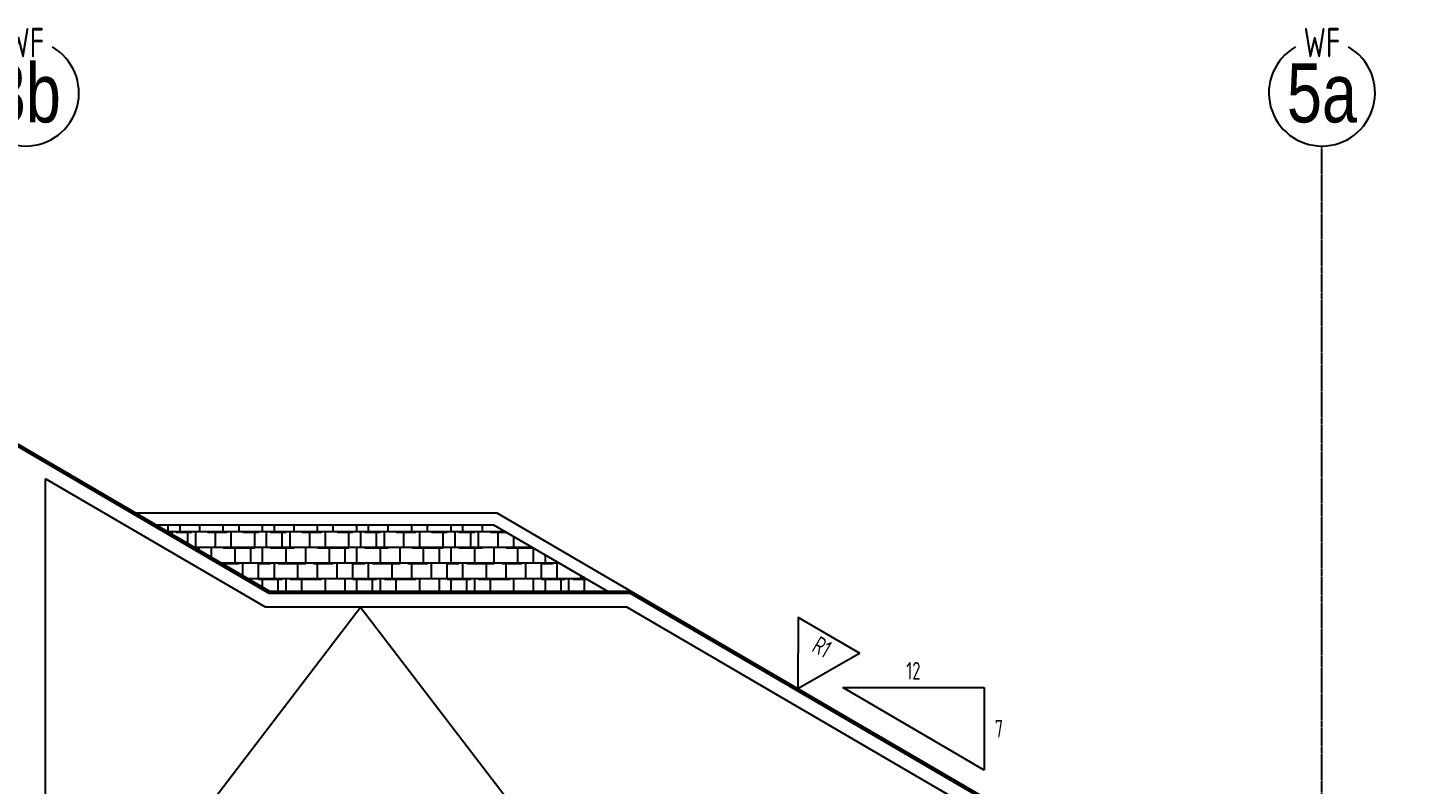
# Model space of a CAD drawing. Extents: x -2060 to 2145, y -590 to 992.
# Drawn here: x 1524.5 to 1878.3, y 396.6 to 589.2 of the extents above; entities that cross this region are included whole.
import ezdxf
from ezdxf.enums import TextEntityAlignment as Align

# ---------------------------------------------------------------- set-up
doc = ezdxf.new("R2010")
doc.units = 0
doc.header["$MEASUREMENT"] = 0
doc.linetypes.add('GRIDLINE', pattern=[1.53125, 1.375, -0.0625, 0.03125, -0.0625])
doc.layers.get('0').update_dxf_attribs({"linetype": 'CONTINUOUS'})
for name, color, linetype in [('3', 85, 'CONTINUOUS'), ('FURNITURE', 51, 'CONTINUOUS'), ('GRIDLINES', 65, 'GRIDLINE'), ('HATCH', 92, 'CONTINUOUS'), ('STAIRS', 101, 'CONTINUOUS'), ('TEXT', 82, 'CONTINUOUS')]:
    doc.layers.add(name, color=color, linetype=linetype)
doc.styles.add('48-AT', font='architxt.shx', dxfattribs={"width": 0.8, "height": 4.5})
doc.styles.add('AT', font='architxt.shx', dxfattribs={"width": 0.8})
doc.styles.add('ATT', font='archtitl.shx', dxfattribs={"width": 0.8})

# ---------------------------------------------------------------- blocks, each defined once
blk = doc.blocks.new('W1')
blk.add_lwpolyline([(0, 0), (0.1886, 0.3267), (-0.1886, 0.3267)], close=True)
at = {"style": 'AT', "width": 0.8}
blk.add_attdef('XX', text='', height=0.0938, dxfattribs=at).set_placement((0.0003, 0.2088), align=Align.CENTER)
blk = doc.blocks.new('Gridline Bubble')
blk.add_arc((0, 13.52), 13.52, 120, 60)
at = {"width": 0.8}
for tag, height, style, p in [('TYPE', 7.5, 'AT', (0, 26.33)), ('33', 15, 'ATT', (0, 13.52))]:
    blk.add_attdef(tag, text='', height=height, dxfattribs=dict(at, style=style)).set_placement(p, align=Align.MIDDLE_CENTER)

msp = doc.modelspace()

# ---------------------------------------------------------------- hatches: boundary and pattern name
at = {"layer": 'HATCH'}
h = msp.add_hatch(dxfattribs=at)
h.set_pattern_fill('ROOFING', color=11, style=0)
h.set_pattern_definition([(0, (2018.2735, 328.9643), (0, 4), []), (90, (2019.273, 328.964), (-24, 24), [4, -20]), (90, (2025.273, 328.964), (-24, 24), [4, -20]), (90, (2030.273, 328.964), (-24, 24), [4, -20]), (90, (2035.273, 328.964), (-24, 24), [4, -20]), (90, (2039.273, 328.964), (-24, 24), [4, -20]), (90, (2022.273, 332.964), (-24, 24), [4, -20]), (90, (2027.273, 332.964), (-24, 24), [4, -20]), (90, (2033.273, 332.964), (-24, 24), [4, -20]), (90, (2037.273, 332.964), (-24, 24), [4, -20]), (90, (2040.273, 332.964), (-24, 24), [4, -20]), (90, (2021.273, 336.964), (-24, 24), [4, -20]), (90, (2023.273, 336.964), (-24, 24), [4, -20]), (90, (2028.273, 336.964), (-24, 24), [4, -20]), (90, (2032.273, 336.964), (-24, 24), [4, -20]), (90, (2038.273, 336.964), (-24, 24), [4, -20]), (90, (2041.273, 336.964), (-24, 24), [4, -20]), (90, (2019.273, 340.964), (-24, 24), [4, -20]), (90, (2024.273, 340.964), (-24, 24), [4, -20]), (90, (2030.273, 340.964), (-24, 24), [4, -20]), (90, (2034.273, 340.964), (-24, 24), [4, -20]), (90, (2040.273, 340.964), (-24, 24), [4, -20]), (90, (2021.273, 344.964), (-24, 24), [4, -20]), (90, (2027.273, 344.964), (-24, 24), [4, -20]), (90, (2033.273, 344.964), (-24, 24), [4, -20]), (90, (2036.273, 344.964), (-24, 24), [4, -20]), (90, (2039.273, 344.964), (-24, 24), [4, -20]), (90, (2020.273, 348.964), (-24, 24), [4, -20]), (90, (2022.273, 348.964), (-24, 24), [4, -20]), (90, (2026.273, 348.964), (-24, 24), [4, -20]), (90, (2032.273, 348.964), (-24, 24), [4, -20]), (90, (2037.273, 348.964), (-24, 24), [4, -20]), (90, (2040.273, 348.964), (-24, 24), [4, -20]), (180, (2027.273, 332.714), (-24, -24), [7, -17]), (180, (2027.273, 332.84), (-24, -24), [7, -17]), (180, (2034.273, 332.714), (-24, -24), [5, -19]), (180, (2034.273, 332.84), (-24, -24), [5, -19]), (180, (2042.273, 332.714), (-24, -24), [3, -21]), (180, (2042.273, 332.84), (-24, -24), [3, -21]), (180, (2024.273, 336.714), (-24, -24), [6, -18]), (180, (2024.273, 336.84), (-24, -24), [6, -18]), (180, (2038.273, 336.714), (-24, -24), [8, -16]), (180, (2038.273, 336.84), (-24, -24), [8, -16]), (180, (2022.273, 340.714), (-24, -24), [4, -20]), (180, (2022.273, 340.84), (-24, -24), [4, -20]), (180, (2031.273, 340.714), (-24, -24), [5, -19]), (180, (2031.273, 340.84), (-24, -24), [5, -19]), (180, (2039.273, 340.714), (-24, -24), [4, -20]), (180, (2039.273, 340.84), (-24, -24), [4, -20]), (180, (2026.273, 344.714), (-24, -24), [6, -18]), (180, (2026.273, 344.84), (-24, -24), [6, -18]), (180, (2041.273, 344.714), (-24, -24), [10, -14]), (180, (2041.273, 344.84), (-24, -24), [10, -14]), (180, (2025.273, 348.714), (-24, -24), [6, -18]), (180, (2025.273, 348.84), (-24, -24), [6, -18]), (180, (2034.273, 348.714), (-24, -24), [5, -19]), (180, (2034.273, 348.84), (-24, -24), [5, -19]), (180, (2041.273, 348.714), (-24, -24), [3, -21]), (180, (2041.273, 348.84), (-24, -24), [3, -21]), (180, (2019.273, 352.714), (-24, -24), [1, -23]), (180, (2019.273, 352.84), (-24, -24), [1, -23]), (180, (2021.273, 352.714), (-24, -24), [6, -18]), (180, (2021.273, 352.84), (-24, -24), [6, -18]), (180, (2031.273, 352.714), (-24, -24), [8, -16]), (180, (2031.273, 352.84), (-24, -24), [8, -16])])
h.paths.add_polyline_path([(1557.1562, 462.6113), (1643.2023, 462.6113), (1672.1845, 445.705), (1586.1384, 445.705)])

# ---------------------------------------------------------------- linework, layer by layer
at = {"layer": '3'}
for p, q in [((1586.1384, 445.705), (1442.0134, 529.7779)), ((1678.1384, 445.705), (1586.1384, 445.705)), ((1878.2653, 328.9643), (1678.1384, 445.705))]:
    msp.add_line(p, q, dxfattribs=at)
at = {"layer": 'FURNITURE'}
for p, q in [((1644.0134, 465.6113), (1552.0134, 465.6113)), ((1678.1384, 445.705), (1644.0134, 465.6113))]:
    msp.add_line(p, q, dxfattribs=at)
at = {"layer": 'GRIDLINES'}
msp.add_line((1854.0134, -87.8426), (1854.0134, 559.0867), dxfattribs=at)
at = {"layer": 'HATCH', "color": 11}
for p, q in [((1643.2023, 462.6113), (1557.1562, 462.6113)), ((1672.1845, 445.705), (1643.2023, 462.6113))]:
    msp.add_line(p, q, dxfattribs=at)
at = {"layer": 'STAIRS'}
for p, q in [((1586.0032, 445.205), (1442.0134, 529.1991)), ((1585.057, 441.705), (1529.0134, 474.3971)), ((1529.0134, 336.7824), (1529.0134, 474.3971)), ((1678.0032, 445.205), (1586.0032, 445.205)), ((1878.0134, 328.5324), (1678.0032, 445.205)), ((1677.057, 441.705), (1585.057, 441.705)), ((1850.0134, 340.8138), (1677.057, 441.705))]:
    msp.add_line(p, q, dxfattribs=at)
at = {"layer": 'STAIRS', "linetype": 'Continuous'}
for p, q in [((1529.0134, 336.7824), (1609.2634, 441.705)), ((1609.2634, 441.705), (1689.5134, 336.7824))]:
    msp.add_line(p, q, dxfattribs=at)
at = {"layer": 'TEXT'}
for p, q in [((1767.9846, 400.2409), (1731.9846, 421.2409)), ((1731.9846, 421.2409), (1767.9846, 421.2409)), ((1767.9846, 421.2409), (1767.9846, 400.2409))]:
    msp.add_line(p, q, dxfattribs=at)

# ---------------------------------------------------------------- block references
for p, values in [((1524.0134, 559.0867), {'33': '3b', 'TYPE': 'WF'}), ((1854.0134, 559.0867), {'33': '5a', 'TYPE': 'WF'})]:
    msp.add_blockref('Gridline Bubble', p, dxfattribs=at).add_auto_attribs(values)
at = {"layer": 'TEXT', "xscale": 48, "yscale": 48, "zscale": 48, "rotation": 329.7435628364781}
msp.add_blockref('W1', (1720.551, 420.9643), dxfattribs=at).add_auto_attribs({'XX': 'R1'})

# ---------------------------------------------------------------- texts
at = {"layer": 'TEXT', "style": '48-AT', "width": 0.8}
msp.add_text('12', height=4.5, dxfattribs=at).set_placement((1749.9846, 423.2409), align=Align.CENTER)
msp.add_text('7', height=4.5, dxfattribs=at).set_placement((1772.8346, 410.7409), align=Align.MIDDLE_RIGHT)

doc.saveas('drawing.dxf')
